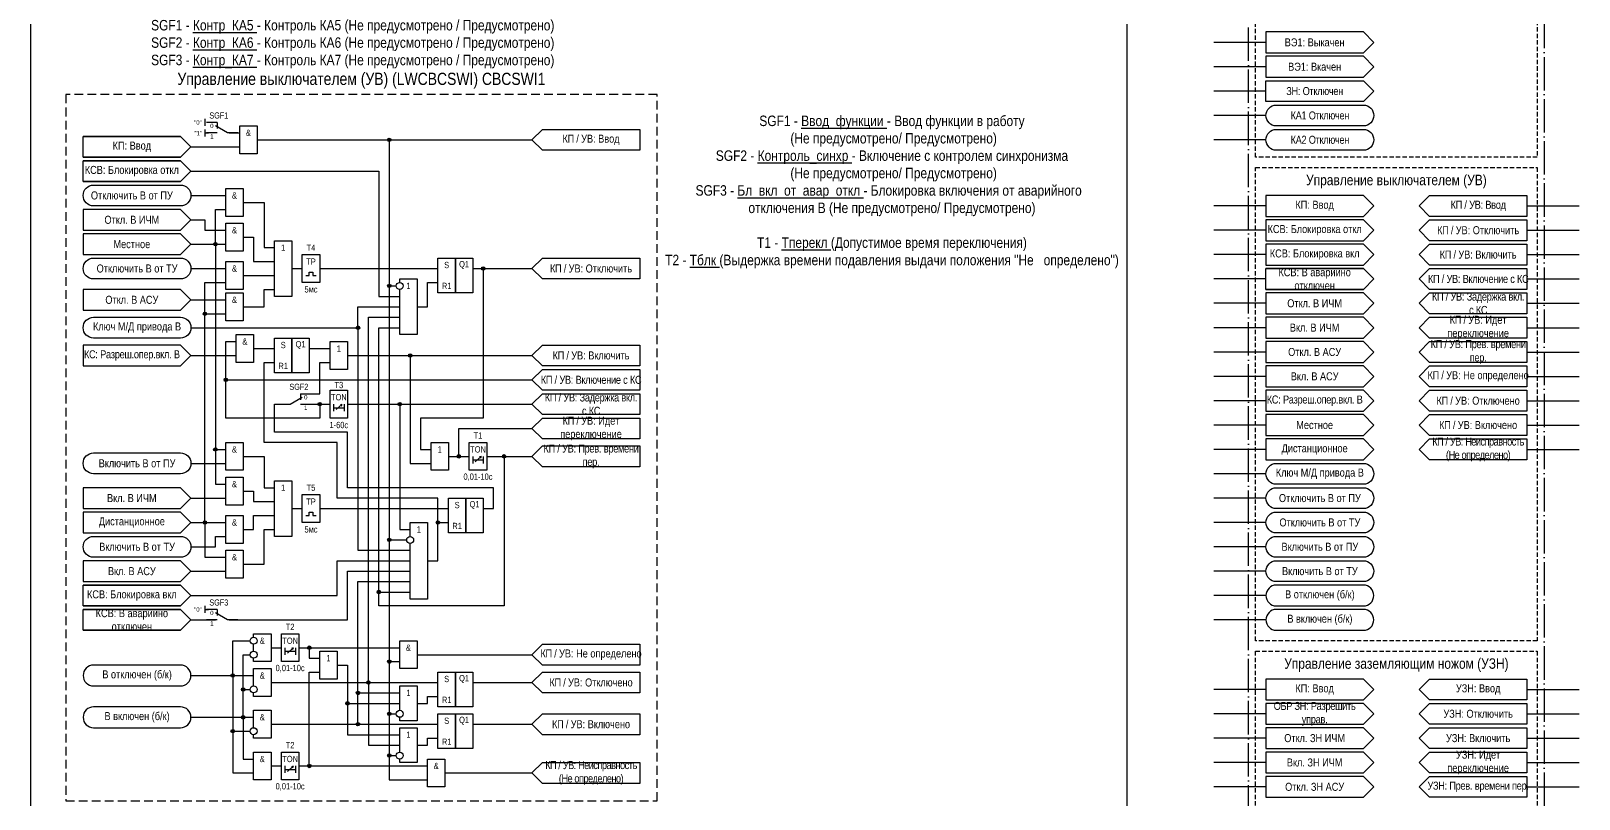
# Model space of a CAD drawing. Header units: millimetres. Extents: x -45 to 445, y 0 to 897.
# Drawn here: x 0 to 445, y 400.5 to 621.3 of the extents above; entities that cross this region are included whole.
import ezdxf
from ezdxf.enums import TextEntityAlignment as Align

# ---------------------------------------------------------------- set-up
doc = ezdxf.new("R2010")
doc.units = ezdxf.units.MM
doc.linetypes.add('ACAD_ISO04W100', pattern=[30, 24, -3, 0, -3])
doc.linetypes.add('штриховая2', pattern=[0.375, 0.25, -0.125])
doc.layers.add('TEXT', color=7, linetype='Continuous', lineweight=25)
doc.layers.add('Основная', color=7, linetype='Continuous')
doc.styles.add('2.5_Gost_RD', font='ARIALN.TTF', dxfattribs={"height": 2.5})
doc.styles.add('3.5_Gost_RD', font='ARIALN.TTF', dxfattribs={"height": 3.5})
doc.styles.add('Вывод', font='ARIALN.TTF', dxfattribs={"height": 2.5})
doc.styles.add('Компонент', font='ARIALN.TTF', dxfattribs={"height": 3.5})

# ---------------------------------------------------------------- blocks, each defined once
blk = doc.blocks.new('Точка')
at = {"ltscale": 100}
h = blk.add_hatch(color=256, dxfattribs=at)
h.dxf.hatch_style = 1
edge = h.paths.add_edge_path()
edge.add_arc((0, 0), 0.5, 0, 360)
blk.add_circle((0, 0), 0.5, dxfattribs=at)
blk = doc.blocks.new('*U958')
at = {"layer": 'Основная', "color": 0}
blk.add_line((0, 0), (7, 4), dxfattribs=at)
at = {"layer": 'Основная', "ltscale": 0.35}
blk.add_line((6, 6), (6, 2.5), dxfattribs=at)
blk = doc.blocks.new('*U985')
at = {"layer": 'Основная', "color": 0}
for p, q in [((-3, 6), (-9, 6)), ((-3, 0), (-9, 0)), ((9, 0), (3, 0))]:
    blk.add_line(p, q, dxfattribs=at)
at = {"layer": 'Основная', "ltscale": 0.25, "xscale": -1}
blk.add_blockref('*U958', (3, 0), dxfattribs=at)
at = {"layer": 'Основная'}
for tag, height, style, p in [('ОУ', 3.5, 'Компонент', (-2, 10)), ('В1', 2.5, 'Вывод', (-14, 6)), ('В2', 2.5, 'Вывод', (-6, 4)), ('В3', 2.5, 'Вывод', (-6, -2))]:
    blk.add_attdef(tag, text='', height=height, dxfattribs=dict(at, style=style)).set_placement(p, align=Align.MIDDLE_CENTER)
blk = doc.blocks.new('*U1031')
at = {"layer": 'Основная', "color": 0}
for p, q in [((-9, 0), (-3, 0)), ((3, 6), (9, 6)), ((3, 0), (9, 0))]:
    blk.add_line(p, q, dxfattribs=at)
at = {"layer": 'Основная', "ltscale": 0.25}
blk.add_blockref('*U958', (-3, 0), dxfattribs=at)
at = {"layer": 'Основная'}
for tag, height, style, p in [('ОУ', 3.5, 'Компонент', (2, 10)), ('В2', 2.5, 'Вывод', (6, 4)), ('В1', 2.5, 'Вывод', (14, 6)), ('В3', 2.5, 'Вывод', (6, -2))]:
    blk.add_attdef(tag, text='', height=height, dxfattribs=dict(at, style=style)).set_placement(p, align=Align.MIDDLE_CENTER)

msp = doc.modelspace()

# ---------------------------------------------------------------- linework, layer by layer
at = {"ltscale": 100}
for p, q in [((355, 618), (340, 618)), ((355, 611), (340, 611)), ((355, 604), (340, 604)), ((355, 597), (340, 597)), ((50, 596), (50, 594)), ((50, 593), (50, 591)), ((50, 592), (51, 592)), ((355, 590), (340, 590)), ((355, 571), (340, 571)), ((430, 571), (445, 571)), ((355, 564), (340, 564)), ((430, 564), (445, 564)), ((355, 557), (340, 557)), ((430, 557), (445, 557)), ((355, 550), (340, 550)), ((430, 550), (445, 550)), ((355, 543), (340, 543)), ((430, 543), (445, 543)), ((355, 536), (340, 536)), ((430, 536), (445, 536)), ((355, 529), (340, 529)), ((430, 529), (445, 529)), ((355, 522), (340, 522)), ((430, 522), (445, 522)), ((87.7, 512.46), (89.37, 513.95)), ((89.37, 513.95), (88.85, 513.73)), ((89.37, 513.95), (89.11, 513.48)), ((355, 515), (340, 515)), ((430, 515), (445, 515)), ((355, 508), (340, 508)), ((430, 508), (445, 508)), ((127.7, 497.46), (129.37, 498.95)), ((129.37, 498.95), (128.85, 498.73)), ((129.37, 498.95), (129.11, 498.48)), ((355, 501), (340, 501)), ((430, 501), (445, 501)), ((355, 494), (340, 494)), ((355, 487), (340, 487)), ((355, 480), (340, 480)), ((355, 473), (340, 473)), ((355, 466), (340, 466)), ((355, 459), (340, 459)), ((50, 456), (50, 454)), ((50, 455), (51, 455)), ((355, 452), (340, 452)), ((77, 444), (77, 444)), ((355, 432), (340, 432)), ((430, 432), (445, 432)), ((355, 425), (340, 425)), ((430, 425), (445, 425)), ((355, 418), (340, 418)), ((430, 418), (445, 418)), ((77, 410), (77, 410)), ((355, 411), (340, 411)), ((430, 411), (445, 411)), ((355, 404), (340, 404)), ((430, 404), (445, 404))]:
    msp.add_line(p, q, dxfattribs=at)
at = {"color": 7, "ltscale": 100}
for p, q in [((73.7, 442.46), (75.37, 443.95)), ((75.37, 443.95), (74.85, 443.73)), ((75.37, 443.95), (75.11, 443.48)), ((73.7, 408.46), (75.37, 409.95)), ((75.37, 409.95), (74.85, 409.73)), ((75.37, 409.95), (75.11, 409.48))]:
    msp.add_line(p, q, dxfattribs=at)
at = {"color": 3, "ltscale": 100}
msp.add_lwpolyline([(0, 880), (315, 880), (315, 0), (0, 0)], close=True, dxfattribs=at)
at = {"color": 251, "linetype": 'ACAD_ISO04W100', "lineweight": 30, "ltscale": 0.4, "true_color": 0x58595b}
msp.add_lwpolyline([(350, 880), (435, 880), (435, 165), (350, 165)], close=True, dxfattribs=at)
at = {"linetype": 'штриховая2', "ltscale": 5}
for points in [[(352, 643), (433, 643), (433, 585), (352, 585)], [(352, 582), (433, 582), (433, 446), (352, 446)], [(352, 443), (433, 443), (433, 363), (352, 363)]]:
    msp.add_lwpolyline(points, close=True, dxfattribs=at)
at = {"ltscale": 100}
for points in [[(355, 621), (355, 615), (383, 615), (386, 618), (383, 621)], [(355, 614), (355, 608), (383, 608), (386, 611), (383, 614)], [(60, 594), (65, 594), (65, 586), (60, 586)], [(56, 576), (61, 576), (61, 568), (56, 568)], [(15, 570), (15, 564), (43, 564), (46, 567), (43, 570)], [(56, 566), (61, 566), (61, 558), (56, 558)], [(15, 563), (15, 557), (43, 557), (46, 560), (43, 563)], [(70, 561), (75, 561), (75, 545), (70, 545)], [(78, 557), (83, 557), (83, 549), (78, 549)], [(56, 555), (61, 555), (61, 547), (56, 547)], [(117, 556), (122, 556), (122, 546), (117, 546)], [(122, 556), (127, 556), (127, 546), (122, 546)], [(15, 547), (15, 541), (43, 541), (46, 544), (43, 547)], [(56, 546), (61, 546), (61, 538), (56, 538)], [(59, 534), (64, 534), (64, 526), (59, 526)], [(15, 531), (15, 525), (43, 525), (46, 528), (43, 531)], [(70, 533), (75, 533), (75, 523), (70, 523)], [(75, 533), (80, 533), (80, 523), (75, 523)], [(86, 532), (91, 532), (91, 524), (86, 524)], [(86, 518), (91, 518), (91, 510), (86, 510)], [(56, 503), (61, 503), (61, 495), (56, 495)], [(115, 503), (120, 503), (120, 495), (115, 495)], [(126, 503), (131, 503), (131, 495), (126, 495)], [(15, 490), (15, 484), (43, 484), (46, 487), (43, 490)], [(56, 493), (61, 493), (61, 485), (56, 485)], [(70, 492), (75, 492), (75, 476), (70, 476)], [(78, 488), (83, 488), (83, 480), (78, 480)], [(120, 487), (125, 487), (125, 477), (120, 477)], [(125, 487), (130, 487), (130, 477), (125, 477)], [(15, 483), (15, 477), (43, 477), (46, 480), (43, 483)], [(56, 482), (61, 482), (61, 474), (56, 474)], [(56, 472), (61, 472), (61, 464), (56, 464)], [(15, 469), (15, 463), (43, 463), (46, 466), (43, 469)], [(72, 448), (77, 448), (77, 440), (72, 440)], [(106, 446), (111, 446), (111, 438), (106, 438)], [(83, 443), (88, 443), (88, 435), (83, 435)], [(117, 437), (122, 437), (122, 427), (117, 427)], [(122, 437), (127, 437), (127, 427), (122, 427)], [(117, 425), (122, 425), (122, 415), (117, 415)], [(122, 425), (127, 425), (127, 415), (122, 415)], [(64, 414), (69, 414), (69, 406), (64, 406)], [(72, 414), (77, 414), (77, 406), (72, 406)], [(114, 412), (119, 412), (119, 404), (114, 404)]]:
    msp.add_lwpolyline(points, close=True, dxfattribs=at)
for points in [[(355, 607), (383, 607), (386, 604), (383, 601), (355, 601), (355, 607)], [(57, 592), (60, 592)], [(144, 590), (147, 593), (175, 593), (175, 587), (147, 587), (144, 590)], [(15, 585), (43, 585), (46, 588), (43, 591), (15, 591), (43, 591), (46, 588), (43, 585), (15, 585), (15, 591)], [(46, 588), (60, 588)], [(65, 590), (144, 590)], [(65, 590), (103, 590), (103, 548), (105, 548)], [(65, 590), (103, 590), (103, 475), (108, 475)], [(65, 590), (103, 590), (103, 425), (105, 425)], [(65, 590), (103, 590), (103, 406), (114, 406)], [(65, 590), (103, 590), (103, 440), (106, 440)], [(65, 590), (103, 590), (103, 413), (105, 413)], [(15, 578), (43, 578), (46, 581), (43, 584), (15, 584), (43, 584), (46, 581), (43, 578), (15, 578), (15, 584)], [(46, 581), (100, 581), (100, 545), (106, 545)], [(46, 574), (56, 574)], [(46, 560), (53, 560), (53, 570), (56, 570)], [(61, 572), (67, 572), (67, 559), (70, 559)], [(399, 571), (402, 574), (430, 574), (430, 568), (402, 568), (399, 571)], [(46, 567), (50, 567), (50, 564), (56, 564)], [(430, 561), (402, 561), (399, 564), (402, 567), (430, 567), (430, 561), (402, 561), (399, 564), (402, 567), (430, 567)], [(61, 562), (64, 562), (64, 555), (70, 555)], [(46, 560), (53, 560), (53, 501), (56, 501)], [(46, 560), (53, 560), (53, 491), (56, 491)], [(46, 560), (56, 560)], [(430, 554), (402, 554), (399, 557), (402, 560), (430, 560), (430, 554), (402, 554), (399, 557), (402, 560), (430, 560)], [(46, 553), (56, 553)], [(75, 553), (78, 553)], [(79, 551), (80, 551), (80, 552), (81, 552), (81, 551), (82, 551)], [(83, 553), (117, 553)], [(127, 553), (130, 553), (130, 510), (112, 510), (112, 501), (115, 501)], [(127, 553), (144, 553)], [(175, 550), (147, 550), (144, 553), (147, 556), (175, 556), (175, 550), (147, 550), (144, 553), (147, 556), (175, 556)], [(355, 547), (383, 547), (386, 550), (383, 553), (355, 553), (383, 553), (386, 550), (383, 547), (355, 547), (355, 553)], [(399, 550), (402, 553), (430, 553), (430, 547), (402, 547), (399, 550)], [(46, 480), (50, 480), (50, 549), (56, 549)], [(61, 551), (70, 551)], [(106, 549), (106, 550), (111, 550), (111, 534), (106, 534), (106, 547)], [(111, 542), (114, 542), (114, 549), (117, 549)], [(46, 544), (56, 544)], [(61, 542), (67, 542), (67, 547), (70, 547)], [(399, 543), (402, 546), (430, 546), (430, 540), (402, 540), (399, 543)], [(46, 536), (94, 536), (94, 542), (106, 542)], [(46, 480), (50, 480), (50, 540), (56, 540)], [(69, 434), (97, 434), (97, 539), (106, 539)], [(399, 536), (402, 539), (430, 539), (430, 533), (402, 533), (399, 536)], [(46, 536), (94, 536), (94, 472), (109, 472)], [(131, 499), (136, 499), (136, 456), (100, 456), (100, 536), (106, 536)], [(78, 514), (83, 514), (83, 510), (56, 510), (56, 532), (59, 532)], [(64, 530), (70, 530)], [(64, 530), (70, 530)], [(80, 530), (86, 530)], [(175, 525), (147, 525), (144, 528), (147, 531), (175, 531), (175, 525), (147, 525), (144, 528), (147, 531), (175, 531)], [(430, 526), (402, 526), (399, 529), (402, 532), (430, 532), (430, 526), (402, 526), (399, 529), (402, 532), (430, 532)], [(46, 528), (59, 528)], [(114, 469), (117, 469), (117, 487), (88, 487), (88, 503), (67, 503), (67, 526), (70, 526)], [(78, 517), (83, 517), (83, 526), (86, 526)], [(91, 528), (109, 528), (109, 497), (115, 497)], [(91, 528), (144, 528)], [(78, 514), (83, 514), (83, 510), (56, 510), (56, 521), (144, 521)], [(175, 518), (147, 518), (144, 521), (147, 524), (175, 524), (175, 518), (147, 518), (144, 521), (147, 524), (175, 524)], [(399, 522), (402, 525), (430, 525), (430, 519), (402, 519), (399, 522)], [(175, 511), (147, 511), (144, 514), (147, 517), (175, 517), (175, 511), (147, 511), (144, 514), (147, 517), (175, 517)], [(399, 515), (402, 518), (430, 518), (430, 512), (402, 512), (399, 515)], [(130, 484), (133, 484), (133, 490), (91, 490), (91, 506), (70, 506), (70, 514), (73, 514)], [(78, 514), (86, 514)], [(87, 514), (87, 512)], [(87, 513), (90, 513)], [(90, 514), (90, 512)], [(91, 514), (144, 514)], [(91, 514), (106, 514), (106, 478), (109, 478)], [(175, 504), (147, 504), (144, 507), (147, 510), (175, 510), (175, 504), (147, 504), (144, 507), (147, 510), (175, 510)], [(399, 508), (402, 511), (430, 511), (430, 505), (402, 505), (399, 508)], [(120, 499), (123, 499), (123, 507), (144, 507)], [(399, 501), (402, 504), (430, 504), (430, 498), (402, 498), (399, 501)], [(61, 499), (67, 499), (67, 490), (70, 490)], [(131, 499), (136, 499), (136, 456), (100, 456), (100, 460), (109, 460)], [(120, 499), (126, 499)], [(127, 499), (127, 497)], [(130, 499), (130, 497)], [(131, 499), (144, 499)], [(175, 496), (147, 496), (144, 499), (147, 502), (175, 502), (175, 496), (147, 496), (144, 499), (147, 502), (175, 502)], [(46, 497), (56, 497)], [(127, 498), (130, 498)], [(46, 487), (56, 487)], [(61, 489), (64, 489), (64, 486), (70, 486)], [(61, 478), (64, 478), (64, 482), (70, 482)], [(75, 484), (78, 484)], [(79, 482), (80, 482), (80, 483), (81, 483), (81, 482), (82, 482)], [(83, 484), (120, 484)], [(46, 480), (56, 480)], [(46, 480), (50, 480), (50, 470), (56, 470)], [(61, 468), (67, 468), (67, 478), (70, 478)], [(109, 476), (109, 480), (114, 480), (114, 458), (109, 458), (109, 474)], [(114, 469), (117, 469), (117, 480), (120, 480)], [(46, 473), (53, 473), (53, 476), (56, 476)], [(46, 459), (88, 459), (88, 469), (109, 469)], [(46, 466), (56, 466)], [(57, 452), (91, 452), (91, 466), (109, 466)], [(69, 422), (94, 422), (94, 463), (109, 463)], [(15, 456), (43, 456), (46, 459), (43, 462), (15, 462), (43, 462), (46, 459), (43, 456), (15, 456), (15, 462)], [(15, 449), (43, 449), (46, 452), (43, 455), (15, 455), (43, 455), (46, 452), (43, 449), (15, 449), (15, 455)], [(46, 452), (53, 452)], [(46, 436), (58, 436), (58, 446), (63, 446)], [(64, 447), (64, 448), (69, 448), (69, 440), (64, 440), (64, 441)], [(64, 443), (64, 445)], [(175, 439), (147, 439), (144, 442), (147, 445), (175, 445), (175, 439), (147, 439), (144, 442), (147, 445), (175, 445)], [(46, 424), (61, 424), (61, 442), (63, 442)], [(69, 444), (72, 444)], [(73, 444), (73, 442)], [(73, 443), (76, 443)], [(76, 444), (76, 442)], [(77, 444), (106, 444)], [(77, 444), (80, 444), (80, 441), (83, 441)], [(111, 442), (144, 442)], [(64, 433), (64, 438), (69, 438), (69, 430), (64, 430), (64, 431)], [(77, 410), (80, 410), (80, 437), (83, 437)], [(88, 439), (91, 439), (91, 428), (106, 428)], [(88, 439), (91, 439), (91, 419), (106, 419)], [(175, 431), (147, 431), (144, 434), (147, 437), (175, 437), (175, 431), (147, 431), (144, 434), (147, 437), (175, 437)], [(46, 436), (64, 436)], [(46, 436), (58, 436), (58, 420), (63, 420)], [(46, 436), (58, 436), (58, 408), (64, 408)], [(46, 424), (61, 424), (61, 432), (63, 432)], [(69, 434), (117, 434)], [(69, 434), (97, 434), (97, 416), (106, 416)], [(106, 426), (106, 433), (111, 433), (111, 423), (106, 423), (106, 424)], [(127, 434), (144, 434)], [(399, 432), (402, 435), (430, 435), (430, 429), (402, 429), (399, 432)], [(69, 422), (94, 422), (94, 431), (106, 431)], [(111, 428), (114, 428), (114, 430), (117, 430)], [(399, 425), (402, 428), (430, 428), (430, 422), (402, 422), (399, 425)], [(46, 424), (64, 424)], [(46, 424), (61, 424), (61, 412), (64, 412)], [(64, 421), (64, 426), (69, 426), (69, 418), (64, 418), (64, 419)], [(175, 419), (147, 419), (144, 422), (147, 425), (175, 425), (175, 419), (147, 419), (144, 422), (147, 425), (175, 425)], [(69, 422), (117, 422)], [(106, 414), (106, 421), (111, 421), (111, 411), (106, 411), (106, 412)], [(127, 422), (144, 422)], [(399, 418), (402, 421), (430, 421), (430, 415), (402, 415), (399, 418)], [(111, 416), (114, 416), (114, 418), (117, 418)], [(399, 411), (402, 414), (430, 414), (430, 408), (402, 408), (399, 411)], [(69, 410), (72, 410)], [(73, 410), (73, 408)], [(76, 410), (76, 408)], [(77, 410), (114, 410)], [(175, 405), (147, 405), (144, 408), (147, 411), (175, 411), (175, 405), (147, 405), (144, 408), (147, 411), (175, 411)], [(73, 409), (76, 409)], [(119, 408), (144, 408)], [(399, 404), (402, 407), (430, 407), (430, 401), (402, 401), (399, 404)]]:
    msp.add_lwpolyline(points, dxfattribs=at)
at = {"linetype": 'штриховая2', "ltscale": 10}
msp.add_lwpolyline([(180, 603), (10, 603), (10, 400), (180, 400)], close=True, dxfattribs=at)
at = {"ltscale": 100}
for points in [[(358, 594, -1), (358, 600), (383, 600, -1), (383, 594)], [(358, 587, -1), (358, 593), (383, 593, -1), (383, 587)], [(18, 571, -1), (18, 577), (43, 577, -1), (43, 571)], [(18, 550, -1), (18, 556), (43, 556, -1), (43, 550)], [(18, 533, -1), (18, 539), (43, 539, -1), (43, 533)], [(18, 494, -1), (18, 500), (43, 500, -1), (43, 494)], [(358, 491, -1), (358, 497), (383, 497, -1), (383, 491)], [(358, 484, -1), (358, 490), (383, 490, -1), (383, 484)], [(358, 477, -1), (358, 483), (383, 483, -1), (383, 477)], [(18, 470, -1), (18, 476), (43, 476, -1), (43, 470)], [(358, 470, -1), (358, 476), (383, 476, -1), (383, 470)], [(358, 463, -1), (358, 469), (383, 469, -1), (383, 463)], [(358, 456), (383, 456, 1), (383, 462), (358, 462, 1)], [(358, 449), (383, 449, 1), (383, 455), (358, 455, 1)], [(18, 433), (43, 433, 1), (43, 439), (18, 439, 1)], [(18, 421), (43, 421, 1), (43, 427), (18, 427, 1)]]:
    msp.add_lwpolyline(points, format="xyb", close=True, dxfattribs=at)
for centre in [(106, 548), (109, 475), (64, 446), (64, 442), (64, 432), (106, 425), (64, 420), (106, 413)]:
    msp.add_circle(centre, 1, dxfattribs=at)
at = {"layer": 'TEXT', "ltscale": 100}
for points in [[(355, 574), (355, 568), (383, 568), (386, 571), (383, 574)], [(355, 567), (355, 561), (383, 561), (386, 564), (383, 567)], [(355, 560), (355, 554), (383, 554), (386, 557), (383, 560)], [(355, 546), (355, 540), (383, 540), (386, 543), (383, 546)], [(355, 539), (355, 533), (383, 533), (386, 536), (383, 539)], [(355, 532), (355, 526), (383, 526), (386, 529), (383, 532)], [(355, 525), (355, 519), (383, 519), (386, 522), (383, 525)], [(355, 518), (355, 512), (383, 512), (386, 515), (383, 518)], [(355, 511), (355, 505), (383, 505), (386, 508), (383, 511)], [(355, 504), (355, 498), (383, 498), (386, 501), (383, 504)], [(355, 435), (355, 429), (383, 429), (386, 432), (383, 435)], [(355, 428), (355, 422), (383, 422), (386, 425), (383, 428)], [(355, 421), (355, 415), (383, 415), (386, 418), (383, 421)], [(355, 414), (355, 408), (383, 408), (386, 411), (383, 414)], [(355, 407), (355, 401), (383, 401), (386, 404), (383, 407)]]:
    msp.add_lwpolyline(points, close=True, dxfattribs=at)

# ---------------------------------------------------------------- block references
at = {"ltscale": 100}
for p in [(103, 590), (53, 560), (130, 553), (103, 548), (50, 540), (94, 536), (109, 528), (56, 521), (83, 514), (106, 514), (53, 501), (123, 499), (136, 499), (50, 480), (117, 480), (103, 475), (100, 460), (103, 440), (103, 425)]:
    msp.add_blockref('Точка', p, dxfattribs=at)
at = {"color": 2, "ltscale": 100}
for p in [(80, 444), (58, 436), (61, 432), (97, 434), (91, 428), (94, 431), (61, 424), (58, 420), (94, 422), (80, 410), (103, 413)]:
    msp.add_blockref('Точка', p, dxfattribs=at)
at = {"layer": 'Основная', "ltscale": 0.25, "xscale": 0.5, "yscale": 0.5, "zscale": 0.5}
for p, values in [((55, 592), {'ОУ': 'SGF1', 'В1': '"0"', 'В2': '0', 'В3': '1'}), ((55, 452), {'ОУ': 'SGF3', 'В1': '"0"', 'В2': '0', 'В3': '1'})]:
    msp.add_blockref('*U985', p, dxfattribs=at).add_auto_attribs(values)
at = {"layer": 'Основная', "ltscale": 0.25}
ref = msp.add_blockref('*U1031', (76, 514), dxfattribs=dict(at, xscale=0.5, yscale=0.5, zscale=0.5))
ref.add_attrib('ОУ', 'SGF2', dxfattribs={"height": 1.75, "style": 'Компонент'}).set_placement((77, 519), align=Align.MIDDLE_CENTER)
ref.add_attrib('В2', '0', dxfattribs={"height": 1.25, "style": 'Вывод'}).set_placement((79, 516), align=Align.MIDDLE_CENTER)
ref.add_attrib('В3', '1', dxfattribs={"height": 1.25, "style": 'Вывод'}).set_placement((79, 513), align=Align.MIDDLE_CENTER)

# ---------------------------------------------------------------- texts
at = {"color": 30, "ltscale": 100, "attachment_point": 5, "style": '3.5_Gost_RD'}
for s, insert, char_height, width in [('SGF1 - {\\LКонтр_КА5} - Контроль КА5 (Не предусмотрено / Предусмотрено)\\PSGF2 - {\\LКонтр_КА6} - Контроль КА6 (Не предусмотрено / Предусмотрено)\\PSGF3 - {\\LКонтр_КА7} - Контроль КА7 (Не предусмотрено / Предусмотрено)', (92.5, 617.5), 3, 155), ('Управление выключателем (УВ) (LWCBCSWI) {\\C6;CBCSWI1}', (95, 607), 3.5, 170), ('SGF1 - {\\LВвод_функции} - Ввод функции в работу \\P^I(Не предусмотрено/ Предусмотрено)\\PSGF2 - {\\LКонтроль_синхр} - Включение с контролем синхронизма\\P^I(Не предусмотрено/ Предусмотрено)\\PSGF3 - {\\LБл_вкл_от_авар_откл} - Блокировка включения от аварийного ^I^Iотключения В^I(Не предусмотрено/ Предусмотрено)\\P\\PТ1 - {\\LТперекл} (Допустимое время переключения)\\PТ2 - {\\LТблк }(Выдержка времени подавления выдачи положения "Не ^I^Iопределено")', (247.5, 575), 3, 125), ('Управление выключателем (УВ)', (392.5, 578), 3, 81), ('Управление заземляющим ножом (УЗН)', (392.5, 439), 3, 81)]:
    msp.add_mtext(s, dxfattribs=dict(at, insert=insert, char_height=char_height, width=width))
at = {"ltscale": 100, "insert": (47, 592.5), "char_height": 1.25, "attachment_point": 1, "style": '3.5_Gost_RD'}
msp.add_mtext_dynamic_manual_height_columns('"1"', width=2, gutter_width=17.5, heights=[0], dxfattribs=at)
at = {"ltscale": 100, "attachment_point": 5, "style": '2.5_Gost_RD'}
for s, insert, char_height, width in [('{\\C256;&}', (62.5, 592), 1.8, 5), ('{\\T0.95;КП / }УВ: Ввод', (161, 590), 2.3, 28), ('Отключить В от ПУ', (29, 574), 2.3, 28), ('{\\C256;&}', (58.5, 574), 1.8, 5), ('{\\T0.95;КП / УВ: Ввод}', (416, 571), 2.3, 28), ('Откл. В ИЧМ', (29, 567), 2.3, 28), ('{\\T0.95;КП / }УВ: Отключить', (416, 564), 2.3, 28), ('Местное', (29, 560), 2.3, 28), ('{\\C256;&}', (58.5, 564), 1.8, 5), ('1', (72.5, 559), 1.8, 5), ('T4', (80.5, 559), 1.8, 5), ('{\\T0.95;КП / }УВ: Включить', (416, 557), 2.3, 28), ('Отключить В от ТУ', (30.5, 553), 2.3, 31), ('{\\C256;&}', (58.5, 553), 1.8, 5), ('TP', (80.5, 555), 1.8, 5), ('S', (119.5, 554), 1.8, 5), ('Q1', (124.5, 554), 1.8, 5), ('{\\T0.95;КП / }УВ: Отключить', (161, 553), 2.3, 28), ('5мс', (80.5, 547), 1.8, 5), ('1', (108.5, 548), 1.8, 5), ('R1', (119.5, 548), 1.8, 5), ('Откл. В АСУ', (29, 544), 2.3, 28), ('{\\C256;&}', (58.5, 544), 1.8, 5), ('{\\T0.95;КП / УВ: Задержка вкл. с КС}', (416, 543), 2.3, 28), ('{\\T0.95;КП / }УВ: Идет переключение', (416, 536), 2.3, 28), ('Ключ М/Д привода В', (30.5, 536), 2.3, 31), ('{\\C256;&}', (61.5, 532), 1.8, 5), ('S', (72.5, 531), 1.8, 5), ('Q1', (77.5, 531), 1.8, 5), ('1', (88.5, 530), 1.8, 5), ('{\\T0.95;КП / УВ: Прев. времени пер.}', (416, 529), 2.3, 28), ('{\\T0.95;КС: Разреш.опер.вкл. В}', (29, 528), 2.3, 28), ('R1', (72.5, 525), 1.8, 5), ('{\\T0.95;КП / }УВ: Включить', (161, 528), 2.3, 28), ('{\\T0.95;КП / УВ: Включение с КС}', (161, 521), 2.3, 28), ('{\\T0.95;КП / }УВ: Не определено', (416, 522), 2.3, 28), ('TON', (88.5, 516), 1.8, 5), ('T3', (88.5, 519.5), 1.8, 5), ('{\\T0.95;КП / УВ: Задержка вкл. с КС}', (161, 514), 2.3, 28), ('{\\T0.95;КП / }УВ: Отключено', (416, 515), 2.3, 28), ('1-60с', (88.5, 508), 1.8, 5), ('{\\T0.95;КП / }УВ: Идет переключение', (161, 507), 2.3, 28), ('{\\T0.95;КП / }УВ: Включено', (416, 508), 2.3, 28), ('T1', (128.5, 505), 1.8, 5), ('{\\T0.9;КП / УВ: Неисправность \\C3;(Не определено)}', (416, 501), 2.3, 28), ('{\\C256;&}', (58.5, 501), 1.8, 5), ('1', (117.5, 501), 1.8, 5), ('TON', (128.5, 501), 1.8, 5), ('{\\T0.95;КП / УВ: Прев. времени пер.}', (161, 499), 2.3, 28), ('Включить В от ПУ', (30.5, 497), 2.3, 31), ('0,01-10с', (128.5, 493), 1.8, 5), ('{\\C256;&}', (58.5, 491), 1.8, 5), ('1', (72.5, 490), 1.8, 5), ('T5', (80.5, 490), 1.8, 5), ('Вкл. В ИЧМ', (29, 487), 2.3, 28), ('TP', (80.5, 486), 1.8, 5), ('S', (122.5, 485), 1.8, 5), ('Q1', (127.5, 485), 1.8, 5), ('Дистанционное', (29, 480), 2.3, 28), ('{\\C256;&}', (58.5, 480), 1.8, 5), ('5мс', (80.5, 478), 1.8, 5), ('1', (111.5, 478), 1.8, 5), ('R1', (122.5, 479), 1.8, 5), ('Включить В от ТУ', (30.5, 473), 2.3, 31), ('{\\C256;&}', (58.5, 470), 1.8, 5), ('Вкл. В АСУ', (29, 466), 2.3, 28), ('T2', (74.5, 450), 1.8, 5), ('&', (66.5, 446), 1.8, 5), ('TON', (74.5, 446), 1.8, 5), ('1', (85.5, 441), 1.8, 5), ('&', (108.5, 444), 1.8, 5), ('{\\T0.95;КП / }УВ: Не определено', (161, 442), 2.3, 28), ('&', (66.5, 436), 1.8, 5), ('0,01-10с', (74.5, 438), 1.8, 5), ('Q1', (124.5, 435), 1.8, 5), ('1', (108.5, 431), 1.8, 5), ('S', (119.5, 435), 1.8, 5), ('{\\T0.95;КП / }УВ: Отключено', (161, 434), 2.3, 28), ('УЗН: Ввод', (416, 432), 2.3, 28), ('R1', (119.5, 429), 1.8, 5), ('&', (66.5, 424), 1.8, 5), ('S', (119.5, 423), 1.8, 5), ('Q1', (124.5, 423), 1.8, 5), ('{\\T0.95;КП / }УВ: Включено', (161, 422), 2.3, 28), ('УЗН: Отключить', (416, 425), 2.3, 28), ('1', (108.5, 419), 1.8, 5), ('УЗН: Включить', (416, 418), 2.3, 28), ('T2', (74.5, 416), 1.8, 5), ('R1', (119.5, 417), 1.8, 5), ('УЗН: Идет переключение', (416, 411), 2.3, 28), ('&', (66.5, 412), 1.8, 5), ('TON', (74.5, 412), 1.8, 5), ('&', (116.5, 410), 1.8, 5), ('{\\T0.9;КП / УВ: Неисправность (Не определено)}', (161, 408), 2.3, 28), ('0,01-10с', (74.5, 404), 1.8, 5)]:
    msp.add_mtext(s, dxfattribs=dict(at, insert=insert, char_height=char_height, width=width))
at = {"color": 3, "ltscale": 100, "char_height": 2.3, "width": 28, "attachment_point": 5, "style": '2.5_Gost_RD'}
for s, insert in [('{\\T0.95;КП / УВ: Включение с КС}', (416, 550)), ('{\\T0.95;УЗН: Прев. времени пер.}', (416, 404))]:
    msp.add_mtext(s, dxfattribs=dict(at, insert=insert))
at = {"layer": 'TEXT', "ltscale": 100, "char_height": 2.3, "attachment_point": 5, "style": '2.5_Gost_RD'}
for s, insert, width in [('ВЭ1: Выкачен', (369, 618), 28), ('ВЭ1: Вкачен', (369, 611), 28), ('КП: Ввод', (369, 571), 28), ('КСВ: Блокировка откл', (369, 564), 28), ('КСВ: Блокировка вкл', (369, 557), 28), ('КСВ: В аварийно отключен', (369, 550), 28), ('Откл. В ИЧМ', (369, 543), 28), ('Вкл. В ИЧМ', (369, 536), 28), ('Откл. В АСУ', (369, 529), 28), ('Вкл. В АСУ', (369, 522), 28), ('{\\T0.95;КС: Разреш.опер.вкл. В}', (369, 515), 28), ('Местное', (369, 508), 28), ('Дистанционное', (369, 501), 28), ('Ключ М/Д привода В', (370.5, 494), 31), ('Отключить В от ПУ', (370.5, 487), 31), ('Отключить В от ТУ', (370.5, 480), 31), ('Включить В от ПУ', (370.5, 473), 31), ('Включить В от ТУ', (370.5, 466), 31), ('КСВ: Блокировка вкл', (29, 459), 28), ('В отключен (б/к)', (370.5, 459), 31), ('КСВ: В аварийно отключен', (29, 452), 28), ('В включен (б/к)', (370.5, 452), 31), ('В отключен (б/к)', (30.5, 436), 31), ('КП: Ввод', (369, 432), 28), ('{\\T0.95;ОБР ЗН: Разрешить управ.}', (369, 425), 28), ('В включен (б/к)', (30.5, 424), 31), ('Откл. ЗН ИЧМ', (369, 418), 28), ('Вкл. ЗН ИЧМ', (369, 411), 28), ('Откл. ЗН АСУ', (369, 404), 28)]:
    msp.add_mtext(s, dxfattribs=dict(at, insert=insert, width=width))
at = {"layer": 'TEXT', "color": 0, "ltscale": 100, "char_height": 2.3, "attachment_point": 5, "style": '2.5_Gost_RD'}
for s, insert, width in [('{\\T0.95;\\C256;ЗН: Отключен}', (369, 604), 28), ('{\\T0.95;\\C256;КА1 Отключен}', (370.5, 597), 31), ('{\\C256;КП: Ввод}', (29, 588), 28), ('{\\T0.95;\\C256;КА2 Отключен}', (370.5, 590), 31), ('{\\C256;КСВ: Блокировка откл}', (29, 581), 28)]:
    msp.add_mtext(s, dxfattribs=dict(at, insert=insert, width=width))

doc.saveas('drawing.dxf')
